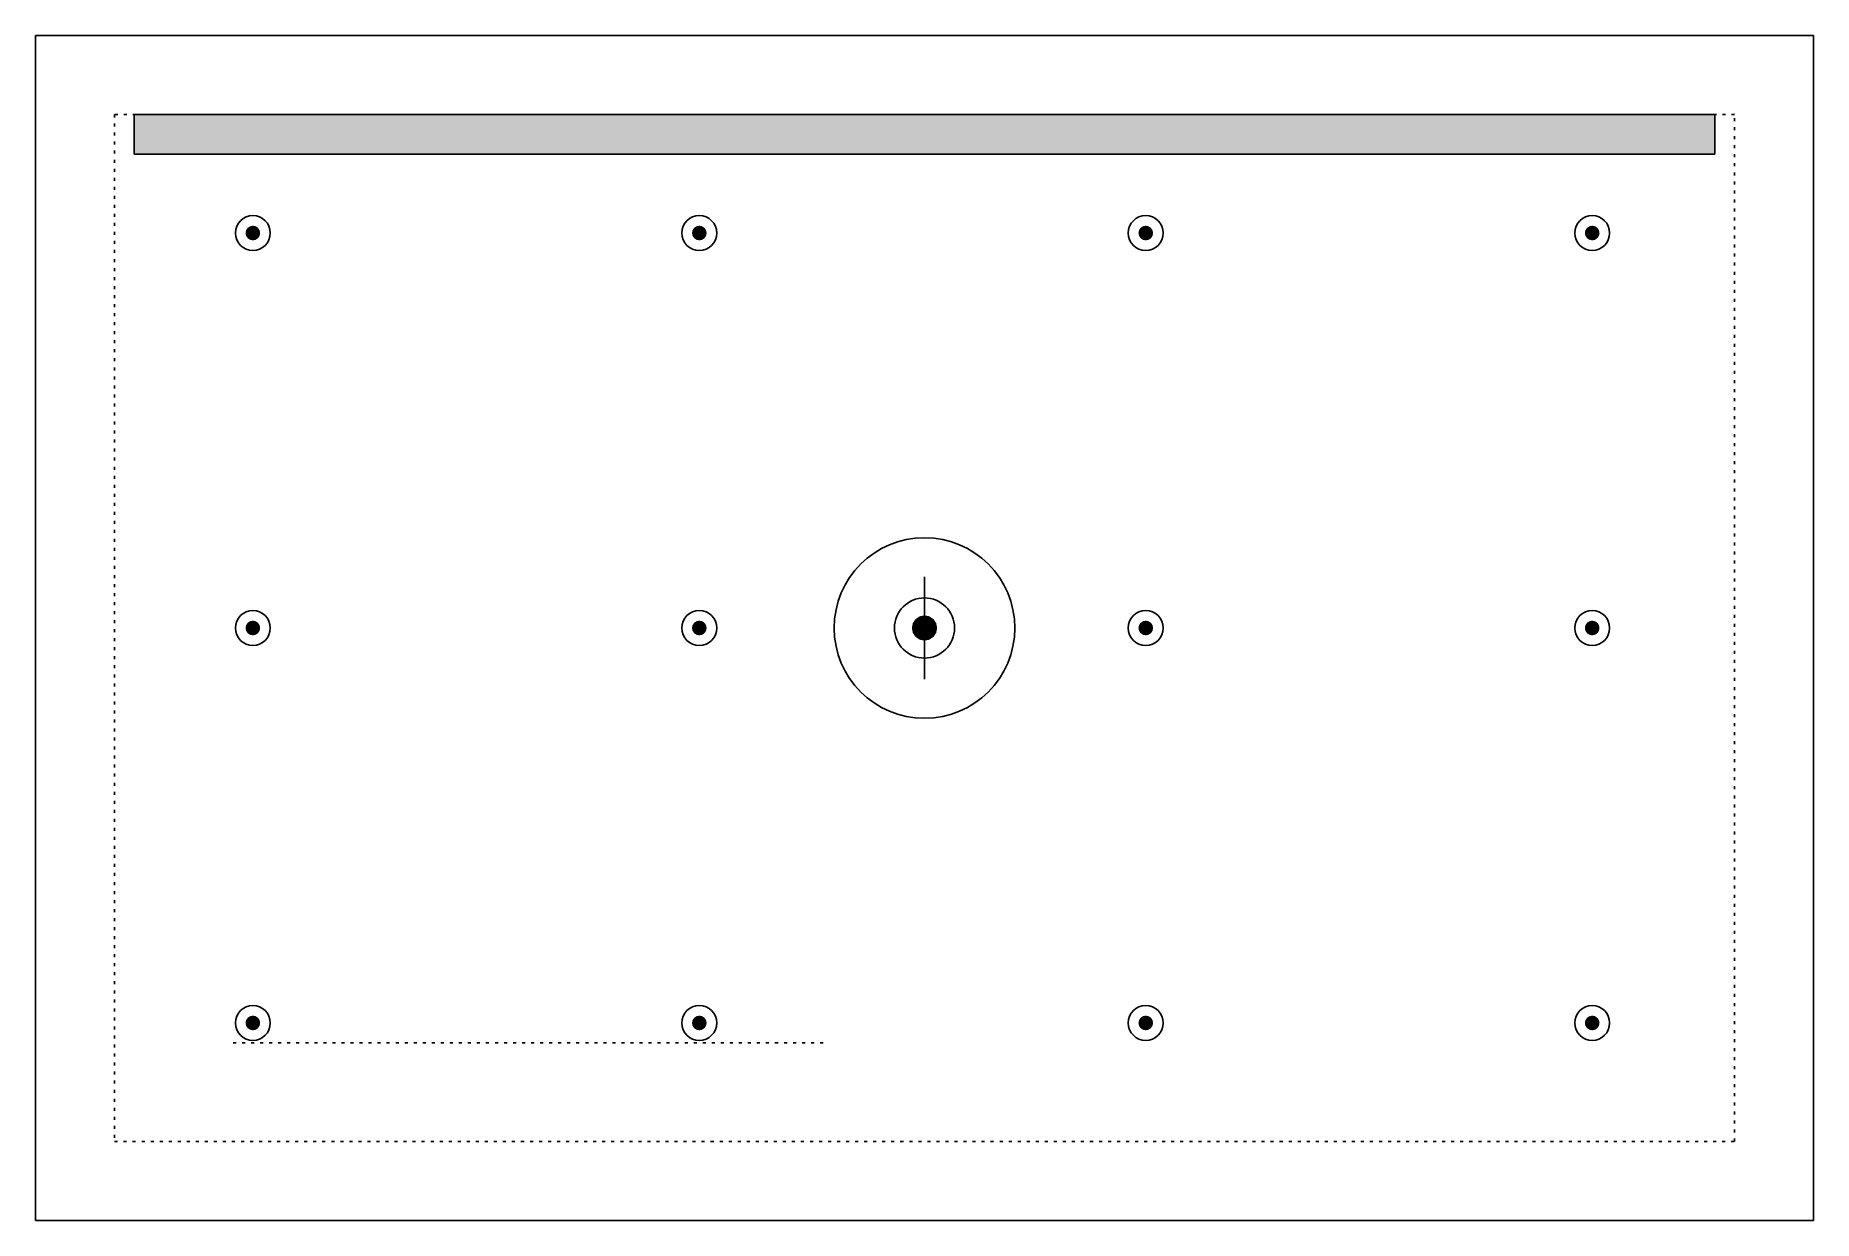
# Model space of a CAD drawing. Header units: millimetres. Extents: x 152000 to 161000, y 98000 to 104000.
import ezdxf

# ---------------------------------------------------------------- set-up
doc = ezdxf.new("R2010")
doc.units = ezdxf.units.MM
doc.linetypes.add('DOTTED', pattern=[45.72, 15.24, -30.48])
for name, color, linetype in [('superluminal_decorative', 6, 'CONTINUOUS'), ('superluminal_led_strips', 4, 'DOTTED'), ('superluminal_reverse_coves', 2, 'CONTINUOUS'), ('superluminal_rooms', 3, 'CONTINUOUS'), ('superluminal_spots', 5, 'CONTINUOUS')]:
    doc.layers.add(name, color=color, linetype=linetype)

msp = doc.modelspace()

# ---------------------------------------------------------------- linework, layer by layer
at = {"layer": 'superluminal_decorative'}
msp.add_circle((156500, 101000), 457.2, dxfattribs=at)
for points in [[(156500, 101000), (156465.701305, 101014.206985), (156462.87536, 101000)], [(156500, 101000), (156462.87536, 101000), (156465.701305, 100985.793015)], [(156500, 101000), (156473.748915, 101026.251085), (156465.701305, 101014.206985)], [(156500, 101000), (156465.701305, 100985.793015), (156473.748915, 100973.748915)], [(156500, 101000), (156485.793015, 101034.298695), (156473.748915, 101026.251085)], [(156500, 101000), (156473.748915, 100973.748915), (156485.793015, 100965.701305)], [(156500, 101000), (156500, 101037.12464), (156485.793015, 101034.298695)], [(156500, 101000), (156485.793015, 100965.701305), (156500, 100962.87536)], [(156500, 101000), (156514.206985, 101034.298695), (156500, 101037.12464)], [(156500, 101000), (156526.251085, 101026.251085), (156514.206985, 101034.298695)], [(156500, 101000), (156534.298695, 101014.206985), (156526.251085, 101026.251085)], [(156500, 101000), (156537.12464, 101000), (156534.298695, 101014.206985)], [(156500, 101000), (156500, 100962.87536), (156514.206985, 100965.701305)], [(156500, 101000), (156514.206985, 100965.701305), (156526.251085, 100973.748915)], [(156500, 101000), (156526.251085, 100973.748915), (156534.298695, 100985.793015)], [(156500, 101000), (156534.298695, 100985.793015), (156537.12464, 101000)]]:
    msp.add_solid(points, dxfattribs=at)
at = {"layer": 'superluminal_led_strips'}
msp.add_lwpolyline([(152400, 98400), (160600, 98400), (160600, 103600), (152400, 103600)], close=True, dxfattribs=at)
msp.add_lwpolyline([(153000, 98900), (156000, 98900)], dxfattribs=at)
at = {"layer": 'superluminal_reverse_coves'}
msp.add_lwpolyline([(152500, 103600), (160500, 103600), (160500, 103400), (152500, 103400)], close=True, dxfattribs=at)
msp.add_solid([(152500, 103600), (160500, 103600), (152500, 103400), (160500, 103400)], dxfattribs=at)
at = {"layer": 'superluminal_rooms'}
msp.add_lwpolyline([(152000, 98000), (161000, 98000), (161000, 104000), (152000, 104000)], close=True, dxfattribs=at)
at = {"layer": 'superluminal_spots'}
msp.add_line((156500, 100740.92), (156500, 101259.08), dxfattribs=at)
for centre, radius in [((153100, 103000), 88.392), ((155360, 103000), 88.392), ((157620, 103000), 88.392), ((159880, 103000), 88.392), ((153100, 101000), 88.392), ((155360, 101000), 88.392), ((156500, 101000), 152.4), ((157620, 101000), 88.392), ((159880, 101000), 88.392), ((153100, 99000), 88.392), ((155360, 99000), 88.392), ((157620, 99000), 88.392), ((159880, 99000), 88.392)]:
    msp.add_circle(centre, radius, dxfattribs=at)
for points in [[(153100, 103000), (153065.701305, 103014.206985), (153062.87536, 103000)], [(153100, 103000), (153062.87536, 103000), (153065.701305, 102985.793015)], [(153100, 103000), (153073.748915, 103026.251085), (153065.701305, 103014.206985)], [(153100, 103000), (153065.701305, 102985.793015), (153073.748915, 102973.748915)], [(153100, 103000), (153085.793015, 103034.298695), (153073.748915, 103026.251085)], [(153100, 103000), (153073.748915, 102973.748915), (153085.793015, 102965.701305)], [(153100, 103000), (153100, 103037.12464), (153085.793015, 103034.298695)], [(153100, 103000), (153085.793015, 102965.701305), (153100, 102962.87536)], [(153100, 103000), (153114.206985, 103034.298695), (153100, 103037.12464)], [(153100, 103000), (153126.251085, 103026.251085), (153114.206985, 103034.298695)], [(153100, 103000), (153134.298695, 103014.206985), (153126.251085, 103026.251085)], [(153100, 103000), (153137.12464, 103000), (153134.298695, 103014.206985)], [(153100, 103000), (153100, 102962.87536), (153114.206985, 102965.701305)], [(153100, 103000), (153114.206985, 102965.701305), (153126.251085, 102973.748915)], [(153100, 103000), (153126.251085, 102973.748915), (153134.298695, 102985.793015)], [(153100, 103000), (153134.298695, 102985.793015), (153137.12464, 103000)], [(155360, 103000), (155325.701305, 103014.206985), (155322.87536, 103000)], [(155360, 103000), (155322.87536, 103000), (155325.701305, 102985.793015)], [(155360, 103000), (155333.748915, 103026.251085), (155325.701305, 103014.206985)], [(155360, 103000), (155325.701305, 102985.793015), (155333.748915, 102973.748915)], [(155360, 103000), (155345.793015, 103034.298695), (155333.748915, 103026.251085)], [(155360, 103000), (155333.748915, 102973.748915), (155345.793015, 102965.701305)], [(155360, 103000), (155360, 103037.12464), (155345.793015, 103034.298695)], [(155360, 103000), (155345.793015, 102965.701305), (155360, 102962.87536)], [(155360, 103000), (155374.206985, 103034.298695), (155360, 103037.12464)], [(155360, 103000), (155386.251085, 103026.251085), (155374.206985, 103034.298695)], [(155360, 103000), (155394.298695, 103014.206985), (155386.251085, 103026.251085)], [(155360, 103000), (155397.12464, 103000), (155394.298695, 103014.206985)], [(155360, 103000), (155360, 102962.87536), (155374.206985, 102965.701305)], [(155360, 103000), (155374.206985, 102965.701305), (155386.251085, 102973.748915)], [(155360, 103000), (155386.251085, 102973.748915), (155394.298695, 102985.793015)], [(155360, 103000), (155394.298695, 102985.793015), (155397.12464, 103000)], [(157620, 103000), (157585.701305, 103014.206985), (157582.87536, 103000)], [(157620, 103000), (157582.87536, 103000), (157585.701305, 102985.793015)], [(157620, 103000), (157593.748915, 103026.251085), (157585.701305, 103014.206985)], [(157620, 103000), (157585.701305, 102985.793015), (157593.748915, 102973.748915)], [(157620, 103000), (157605.793015, 103034.298695), (157593.748915, 103026.251085)], [(157620, 103000), (157593.748915, 102973.748915), (157605.793015, 102965.701305)], [(157620, 103000), (157620, 103037.12464), (157605.793015, 103034.298695)], [(157620, 103000), (157605.793015, 102965.701305), (157620, 102962.87536)], [(157620, 103000), (157634.206985, 103034.298695), (157620, 103037.12464)], [(157620, 103000), (157646.251085, 103026.251085), (157634.206985, 103034.298695)], [(157620, 103000), (157654.298695, 103014.206985), (157646.251085, 103026.251085)], [(157620, 103000), (157657.12464, 103000), (157654.298695, 103014.206985)], [(157620, 103000), (157620, 102962.87536), (157634.206985, 102965.701305)], [(157620, 103000), (157634.206985, 102965.701305), (157646.251085, 102973.748915)], [(157620, 103000), (157646.251085, 102973.748915), (157654.298695, 102985.793015)], [(157620, 103000), (157654.298695, 102985.793015), (157657.12464, 103000)], [(159880, 103000), (159845.701305, 103014.206985), (159842.87536, 103000)], [(159880, 103000), (159842.87536, 103000), (159845.701305, 102985.793015)], [(159880, 103000), (159853.748915, 103026.251085), (159845.701305, 103014.206985)], [(159880, 103000), (159845.701305, 102985.793015), (159853.748915, 102973.748915)], [(159880, 103000), (159865.793015, 103034.298695), (159853.748915, 103026.251085)], [(159880, 103000), (159853.748915, 102973.748915), (159865.793015, 102965.701305)], [(159880, 103000), (159880, 103037.12464), (159865.793015, 103034.298695)], [(159880, 103000), (159865.793015, 102965.701305), (159880, 102962.87536)], [(159880, 103000), (159894.206985, 103034.298695), (159880, 103037.12464)], [(159880, 103000), (159906.251085, 103026.251085), (159894.206985, 103034.298695)], [(159880, 103000), (159914.298695, 103014.206985), (159906.251085, 103026.251085)], [(159880, 103000), (159917.12464, 103000), (159914.298695, 103014.206985)], [(159880, 103000), (159880, 102962.87536), (159894.206985, 102965.701305)], [(159880, 103000), (159894.206985, 102965.701305), (159906.251085, 102973.748915)], [(159880, 103000), (159906.251085, 102973.748915), (159914.298695, 102985.793015)], [(159880, 103000), (159914.298695, 102985.793015), (159917.12464, 103000)], [(153100, 101000), (153065.701305, 101014.206985), (153062.87536, 101000)], [(153100, 101000), (153062.87536, 101000), (153065.701305, 100985.793015)], [(153100, 101000), (153073.748915, 101026.251085), (153065.701305, 101014.206985)], [(153100, 101000), (153065.701305, 100985.793015), (153073.748915, 100973.748915)], [(153100, 101000), (153085.793015, 101034.298695), (153073.748915, 101026.251085)], [(153100, 101000), (153073.748915, 100973.748915), (153085.793015, 100965.701305)], [(153100, 101000), (153100, 101037.12464), (153085.793015, 101034.298695)], [(153100, 101000), (153085.793015, 100965.701305), (153100, 100962.87536)], [(153100, 101000), (153114.206985, 101034.298695), (153100, 101037.12464)], [(153100, 101000), (153126.251085, 101026.251085), (153114.206985, 101034.298695)], [(153100, 101000), (153134.298695, 101014.206985), (153126.251085, 101026.251085)], [(153100, 101000), (153137.12464, 101000), (153134.298695, 101014.206985)], [(153100, 101000), (153100, 100962.87536), (153114.206985, 100965.701305)], [(153100, 101000), (153114.206985, 100965.701305), (153126.251085, 100973.748915)], [(153100, 101000), (153126.251085, 100973.748915), (153134.298695, 100985.793015)], [(153100, 101000), (153134.298695, 100985.793015), (153137.12464, 101000)], [(155360, 101000), (155325.701305, 101014.206985), (155322.87536, 101000)], [(155360, 101000), (155322.87536, 101000), (155325.701305, 100985.793015)], [(155360, 101000), (155333.748915, 101026.251085), (155325.701305, 101014.206985)], [(155360, 101000), (155325.701305, 100985.793015), (155333.748915, 100973.748915)], [(155360, 101000), (155345.793015, 101034.298695), (155333.748915, 101026.251085)], [(155360, 101000), (155333.748915, 100973.748915), (155345.793015, 100965.701305)], [(155360, 101000), (155360, 101037.12464), (155345.793015, 101034.298695)], [(155360, 101000), (155345.793015, 100965.701305), (155360, 100962.87536)], [(155360, 101000), (155374.206985, 101034.298695), (155360, 101037.12464)], [(155360, 101000), (155386.251085, 101026.251085), (155374.206985, 101034.298695)], [(155360, 101000), (155394.298695, 101014.206985), (155386.251085, 101026.251085)], [(155360, 101000), (155397.12464, 101000), (155394.298695, 101014.206985)], [(155360, 101000), (155360, 100962.87536), (155374.206985, 100965.701305)], [(155360, 101000), (155374.206985, 100965.701305), (155386.251085, 100973.748915)], [(155360, 101000), (155386.251085, 100973.748915), (155394.298695, 100985.793015)], [(155360, 101000), (155394.298695, 100985.793015), (155397.12464, 101000)], [(156500, 101000), (156440.864319, 101024.494801), (156435.992, 101000)], [(156500, 101000), (156435.992, 101000), (156440.864319, 100975.505199)], [(156500, 101000), (156454.739509, 101045.260491), (156440.864319, 101024.494801)], [(156500, 101000), (156440.864319, 100975.505199), (156454.739509, 100954.739509)], [(156500, 101000), (156475.505199, 101059.135681), (156454.739509, 101045.260491)], [(156500, 101000), (156454.739509, 100954.739509), (156475.505199, 100940.864319)], [(156500, 101000), (156500, 101064.008), (156475.505199, 101059.135681)], [(156500, 101000), (156475.505199, 100940.864319), (156500, 100935.992)], [(156500, 101000), (156524.494801, 101059.135681), (156500, 101064.008)], [(156500, 101000), (156545.260491, 101045.260491), (156524.494801, 101059.135681)], [(156500, 101000), (156559.135681, 101024.494801), (156545.260491, 101045.260491)], [(156500, 101000), (156564.008, 101000), (156559.135681, 101024.494801)], [(156500, 101000), (156500, 100935.992), (156524.494801, 100940.864319)], [(156500, 101000), (156524.494801, 100940.864319), (156545.260491, 100954.739509)], [(156500, 101000), (156545.260491, 100954.739509), (156559.135681, 100975.505199)], [(156500, 101000), (156559.135681, 100975.505199), (156564.008, 101000)], [(157620, 101000), (157585.701305, 101014.206985), (157582.87536, 101000)], [(157620, 101000), (157582.87536, 101000), (157585.701305, 100985.793015)], [(157620, 101000), (157593.748915, 101026.251085), (157585.701305, 101014.206985)], [(157620, 101000), (157585.701305, 100985.793015), (157593.748915, 100973.748915)], [(157620, 101000), (157605.793015, 101034.298695), (157593.748915, 101026.251085)], [(157620, 101000), (157593.748915, 100973.748915), (157605.793015, 100965.701305)], [(157620, 101000), (157620, 101037.12464), (157605.793015, 101034.298695)], [(157620, 101000), (157605.793015, 100965.701305), (157620, 100962.87536)], [(157620, 101000), (157634.206985, 101034.298695), (157620, 101037.12464)], [(157620, 101000), (157646.251085, 101026.251085), (157634.206985, 101034.298695)], [(157620, 101000), (157654.298695, 101014.206985), (157646.251085, 101026.251085)], [(157620, 101000), (157657.12464, 101000), (157654.298695, 101014.206985)], [(157620, 101000), (157620, 100962.87536), (157634.206985, 100965.701305)], [(157620, 101000), (157634.206985, 100965.701305), (157646.251085, 100973.748915)], [(157620, 101000), (157646.251085, 100973.748915), (157654.298695, 100985.793015)], [(157620, 101000), (157654.298695, 100985.793015), (157657.12464, 101000)], [(159880, 101000), (159845.701305, 101014.206985), (159842.87536, 101000)], [(159880, 101000), (159842.87536, 101000), (159845.701305, 100985.793015)], [(159880, 101000), (159853.748915, 101026.251085), (159845.701305, 101014.206985)], [(159880, 101000), (159845.701305, 100985.793015), (159853.748915, 100973.748915)], [(159880, 101000), (159865.793015, 101034.298695), (159853.748915, 101026.251085)], [(159880, 101000), (159853.748915, 100973.748915), (159865.793015, 100965.701305)], [(159880, 101000), (159880, 101037.12464), (159865.793015, 101034.298695)], [(159880, 101000), (159865.793015, 100965.701305), (159880, 100962.87536)], [(159880, 101000), (159894.206985, 101034.298695), (159880, 101037.12464)], [(159880, 101000), (159906.251085, 101026.251085), (159894.206985, 101034.298695)], [(159880, 101000), (159914.298695, 101014.206985), (159906.251085, 101026.251085)], [(159880, 101000), (159917.12464, 101000), (159914.298695, 101014.206985)], [(159880, 101000), (159880, 100962.87536), (159894.206985, 100965.701305)], [(159880, 101000), (159894.206985, 100965.701305), (159906.251085, 100973.748915)], [(159880, 101000), (159906.251085, 100973.748915), (159914.298695, 100985.793015)], [(159880, 101000), (159914.298695, 100985.793015), (159917.12464, 101000)], [(153100, 99000), (153065.701305, 99014.206985), (153062.87536, 99000)], [(153100, 99000), (153062.87536, 99000), (153065.701305, 98985.793015)], [(153100, 99000), (153073.748915, 99026.251085), (153065.701305, 99014.206985)], [(153100, 99000), (153065.701305, 98985.793015), (153073.748915, 98973.748915)], [(153100, 99000), (153085.793015, 99034.298695), (153073.748915, 99026.251085)], [(153100, 99000), (153073.748915, 98973.748915), (153085.793015, 98965.701305)], [(153100, 99000), (153100, 99037.12464), (153085.793015, 99034.298695)], [(153100, 99000), (153085.793015, 98965.701305), (153100, 98962.87536)], [(153100, 99000), (153114.206985, 99034.298695), (153100, 99037.12464)], [(153100, 99000), (153126.251085, 99026.251085), (153114.206985, 99034.298695)], [(153100, 99000), (153134.298695, 99014.206985), (153126.251085, 99026.251085)], [(153100, 99000), (153137.12464, 99000), (153134.298695, 99014.206985)], [(153100, 99000), (153100, 98962.87536), (153114.206985, 98965.701305)], [(153100, 99000), (153114.206985, 98965.701305), (153126.251085, 98973.748915)], [(153100, 99000), (153126.251085, 98973.748915), (153134.298695, 98985.793015)], [(153100, 99000), (153134.298695, 98985.793015), (153137.12464, 99000)], [(155360, 99000), (155325.701305, 99014.206985), (155322.87536, 99000)], [(155360, 99000), (155322.87536, 99000), (155325.701305, 98985.793015)], [(155360, 99000), (155333.748915, 99026.251085), (155325.701305, 99014.206985)], [(155360, 99000), (155325.701305, 98985.793015), (155333.748915, 98973.748915)], [(155360, 99000), (155345.793015, 99034.298695), (155333.748915, 99026.251085)], [(155360, 99000), (155333.748915, 98973.748915), (155345.793015, 98965.701305)], [(155360, 99000), (155360, 99037.12464), (155345.793015, 99034.298695)], [(155360, 99000), (155345.793015, 98965.701305), (155360, 98962.87536)], [(155360, 99000), (155374.206985, 99034.298695), (155360, 99037.12464)], [(155360, 99000), (155386.251085, 99026.251085), (155374.206985, 99034.298695)], [(155360, 99000), (155394.298695, 99014.206985), (155386.251085, 99026.251085)], [(155360, 99000), (155397.12464, 99000), (155394.298695, 99014.206985)], [(155360, 99000), (155360, 98962.87536), (155374.206985, 98965.701305)], [(155360, 99000), (155374.206985, 98965.701305), (155386.251085, 98973.748915)], [(155360, 99000), (155386.251085, 98973.748915), (155394.298695, 98985.793015)], [(155360, 99000), (155394.298695, 98985.793015), (155397.12464, 99000)], [(157620, 99000), (157585.701305, 99014.206985), (157582.87536, 99000)], [(157620, 99000), (157582.87536, 99000), (157585.701305, 98985.793015)], [(157620, 99000), (157593.748915, 99026.251085), (157585.701305, 99014.206985)], [(157620, 99000), (157585.701305, 98985.793015), (157593.748915, 98973.748915)], [(157620, 99000), (157605.793015, 99034.298695), (157593.748915, 99026.251085)], [(157620, 99000), (157593.748915, 98973.748915), (157605.793015, 98965.701305)], [(157620, 99000), (157620, 99037.12464), (157605.793015, 99034.298695)], [(157620, 99000), (157605.793015, 98965.701305), (157620, 98962.87536)], [(157620, 99000), (157634.206985, 99034.298695), (157620, 99037.12464)], [(157620, 99000), (157646.251085, 99026.251085), (157634.206985, 99034.298695)], [(157620, 99000), (157654.298695, 99014.206985), (157646.251085, 99026.251085)], [(157620, 99000), (157657.12464, 99000), (157654.298695, 99014.206985)], [(157620, 99000), (157620, 98962.87536), (157634.206985, 98965.701305)], [(157620, 99000), (157634.206985, 98965.701305), (157646.251085, 98973.748915)], [(157620, 99000), (157646.251085, 98973.748915), (157654.298695, 98985.793015)], [(157620, 99000), (157654.298695, 98985.793015), (157657.12464, 99000)], [(159880, 99000), (159845.701305, 99014.206985), (159842.87536, 99000)], [(159880, 99000), (159842.87536, 99000), (159845.701305, 98985.793015)], [(159880, 99000), (159853.748915, 99026.251085), (159845.701305, 99014.206985)], [(159880, 99000), (159845.701305, 98985.793015), (159853.748915, 98973.748915)], [(159880, 99000), (159865.793015, 99034.298695), (159853.748915, 99026.251085)], [(159880, 99000), (159853.748915, 98973.748915), (159865.793015, 98965.701305)], [(159880, 99000), (159880, 99037.12464), (159865.793015, 99034.298695)], [(159880, 99000), (159865.793015, 98965.701305), (159880, 98962.87536)], [(159880, 99000), (159894.206985, 99034.298695), (159880, 99037.12464)], [(159880, 99000), (159906.251085, 99026.251085), (159894.206985, 99034.298695)], [(159880, 99000), (159914.298695, 99014.206985), (159906.251085, 99026.251085)], [(159880, 99000), (159917.12464, 99000), (159914.298695, 99014.206985)], [(159880, 99000), (159880, 98962.87536), (159894.206985, 98965.701305)], [(159880, 99000), (159894.206985, 98965.701305), (159906.251085, 98973.748915)], [(159880, 99000), (159906.251085, 98973.748915), (159914.298695, 98985.793015)], [(159880, 99000), (159914.298695, 98985.793015), (159917.12464, 99000)]]:
    msp.add_solid(points, dxfattribs=at)

doc.saveas('drawing.dxf')
